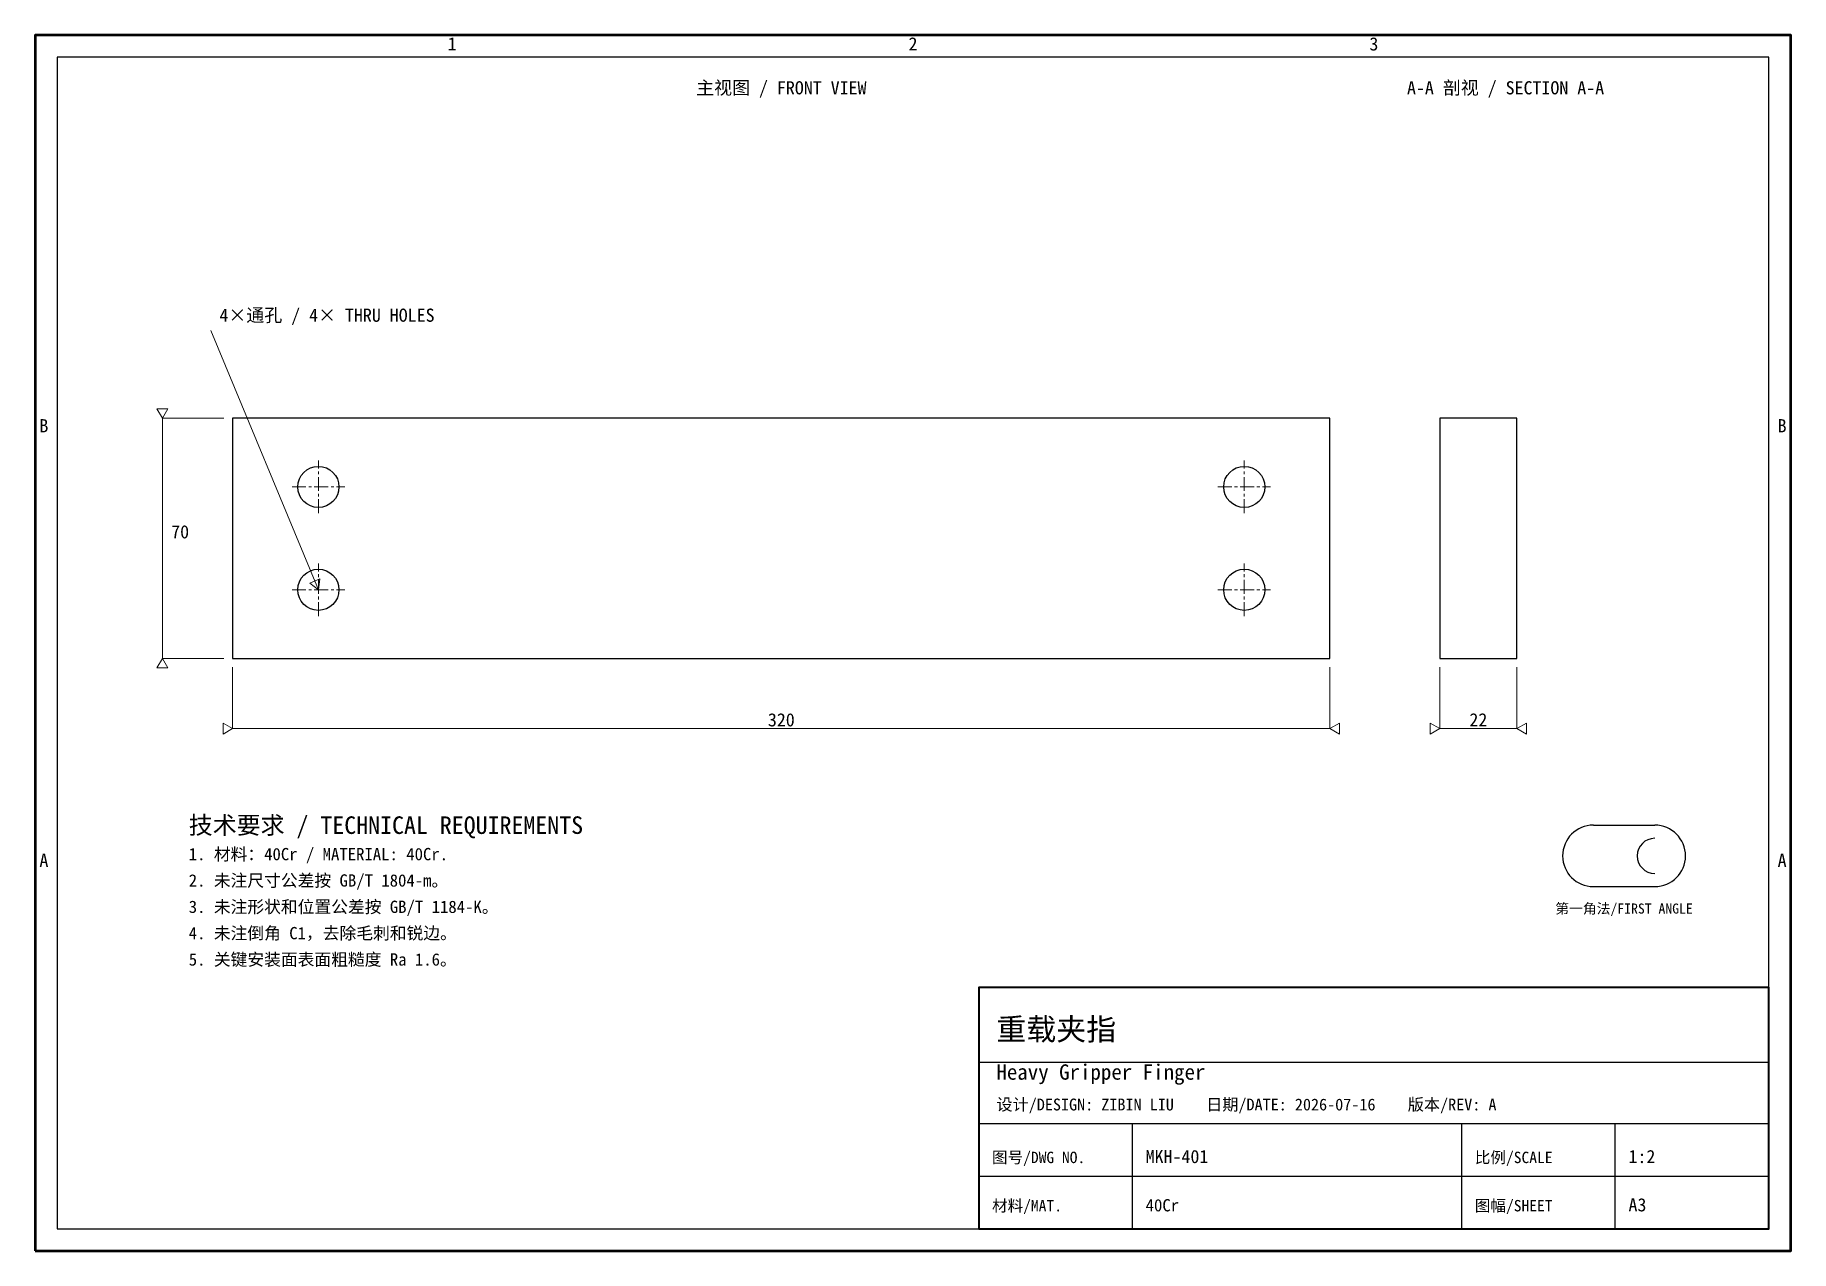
# Model space of a CAD drawing. Header units: millimetres. Extents: x 10 to 410, y 10 to 287.
import ezdxf
from ezdxf.enums import TextEntityAlignment as Align

# ---------------------------------------------------------------- set-up
doc = ezdxf.new("R2010")
doc.units = ezdxf.units.MM
doc.linetypes.add('CENTER', pattern=[5.08, 3.175, -0.635, 0.635, -0.635])
for name, color, linetype in [('BORDER', 7, 'CONTINUOUS'), ('CENTER', 1, 'CENTER'), ('DIM', 4, 'CONTINUOUS'), ('OBJECT', 7, 'CONTINUOUS'), ('TEXT', 7, 'CONTINUOUS')]:
    doc.layers.add(name, color=color, linetype=linetype)
doc.styles.add('CJK', font='simhei.ttf')

msp = doc.modelspace()

# ---------------------------------------------------------------- linework, layer by layer
at = {"layer": 'BORDER', "lineweight": 25}
for p, q in [((225, 53), (405, 53)), ((225, 39), (405, 39)), ((260, 15), (260, 39)), ((335, 15), (335, 39)), ((370, 15), (370, 39)), ((225, 27), (405, 27))]:
    msp.add_line(p, q, dxfattribs=at)
at = {"layer": 'BORDER', "lineweight": 50}
msp.add_lwpolyline([(10, 10), (410, 10), (410, 287), (10, 287)], close=True, dxfattribs=at)
at = {"layer": 'BORDER', "lineweight": 25}
msp.add_lwpolyline([(15, 15), (405, 15), (405, 282), (15, 282)], close=True, dxfattribs=at)
at = {"layer": 'BORDER', "lineweight": 35}
msp.add_lwpolyline([(225, 15), (405, 15), (405, 70), (225, 70)], close=True, dxfattribs=at)
at = {"layer": 'CENTER', "lineweight": 18}
for p, q in [((74.53, 178.06), (74.53, 190.06)), ((285.47, 178.06), (285.47, 190.06)), ((68.53, 184.06), (80.53, 184.06)), ((279.47, 184.06), (291.47, 184.06)), ((74.53, 154.62), (74.53, 166.62)), ((285.47, 154.62), (285.47, 166.62)), ((68.53, 160.62), (80.53, 160.62)), ((279.47, 160.62), (291.47, 160.62))]:
    msp.add_line(p, q, dxfattribs=at)
at = {"layer": 'DIM', "lineweight": 18}
for p, q in [((74.53, 160.62), (50, 219.69)), ((53, 199.69), (39, 199.69)), ((39, 145), (39, 199.69)), ((53, 145), (39, 145)), ((55, 143), (55, 129)), ((305, 143), (305, 129)), ((330, 143), (330, 129)), ((347.6, 143), (347.6, 129)), ((55, 129), (305, 129)), ((330, 129), (347.6, 129))]:
    msp.add_line(p, q, dxfattribs=at)
for points in [[(39, 199.69), (40.25, 201.85), (37.75, 201.85)], [(74.53, 160.62), (74.86, 163.1), (72.55, 162.14)], [(39, 145), (37.75, 142.83), (40.25, 142.83)], [(55, 129), (52.83, 130.25), (52.83, 127.75)], [(305, 129), (307.17, 127.75), (307.17, 130.25)], [(330, 129), (327.83, 130.25), (327.83, 127.75)], [(347.6, 129), (349.77, 127.75), (349.77, 130.25)]]:
    msp.add_lwpolyline(points, close=True, dxfattribs=at)
at = {"layer": 'OBJECT', "lineweight": 25}
for points in [[(55, 145), (305, 145), (305, 199.69), (55, 199.69)], [(330, 145), (347.6, 145), (347.6, 199.69), (330, 199.69)]]:
    msp.add_lwpolyline(points, close=True, dxfattribs=at)
for centre in [(74.53, 184.06), (285.47, 184.06), (74.53, 160.62), (285.47, 160.62)]:
    msp.add_circle(centre, 4.69, dxfattribs=at)
at = {"layer": 'TEXT', "lineweight": 25}
for p, q in [((365, 107), (379, 107)), ((365, 93), (379, 93))]:
    msp.add_line(p, q, dxfattribs=at)
for centre, radius, start, end in [((365, 100), 7, 90, 270), ((379, 100), 4, 90, 270), ((379, 100), 7, -90, 90)]:
    msp.add_arc(centre, radius, start, end, dxfattribs=at)

# ---------------------------------------------------------------- texts
at = {"layer": 'DIM', "style": 'CJK'}
for s, p in [('4×通孔 / 4× THRU HOLES', (52, 221.69)), ('70', (41, 172.34))]:
    msp.add_text(s, height=3, dxfattribs=at).set_placement(p)
for s, p in [('320', (180, 131)), ('22', (338.8, 131))]:
    msp.add_text(s, height=3, dxfattribs=at).set_placement(p, align=Align.MIDDLE_CENTER)
at = {"layer": 'TEXT', "style": 'CJK'}
for s, height, p in [('1', 3, (105, 285)), ('2', 3, (210, 285)), ('3', 3, (315, 285)), ('主视图 / FRONT VIEW', 3, (180, 275)), ('A-A 剖视 / SECTION A-A', 3, (345, 275)), ('B', 3, (12, 198)), ('B', 3, (408, 198)), ('A', 3, (12, 99)), ('A', 3, (408, 99)), ('第一角法/FIRST ANGLE', 2.3, (372, 88))]:
    msp.add_text(s, height=height, dxfattribs=at).set_placement(p, align=Align.MIDDLE_CENTER)
for s, height, p in [('技术要求 / TECHNICAL REQUIREMENTS', 4, (45, 105)), ('1. 材料：40Cr / MATERIAL: 40Cr.', 2.8, (45, 99)), ('2. 未注尺寸公差按 GB/T 1804-m。', 2.8, (45, 93)), ('3. 未注形状和位置公差按 GB/T 1184-K。', 2.8, (45, 87)), ('4. 未注倒角 C1，去除毛刺和锐边。', 2.8, (45, 81)), ('5. 关键安装面表面粗糙度 Ra 1.6。', 2.8, (45, 75)), ('重载夹指', 5, (229, 58)), ('Heavy Gripper Finger', 3.5, (229, 49)), ('设计/DESIGN: ZIBIN LIU    日期/DATE: 2026-07-16    版本/REV: A', 2.7, (229, 42)), ('图号/DWG NO.', 2.6, (228, 30)), ('MKH-401', 3, (263, 30)), ('比例/SCALE', 2.6, (338, 30)), ('1:2', 3, (373, 30)), ('材料/MAT.', 2.6, (228, 19)), ('40Cr', 2.8, (263, 19)), ('图幅/SHEET', 2.6, (338, 19)), ('A3', 3, (373, 19))]:
    msp.add_text(s, height=height, dxfattribs=at).set_placement(p)

doc.saveas('drawing.dxf')
